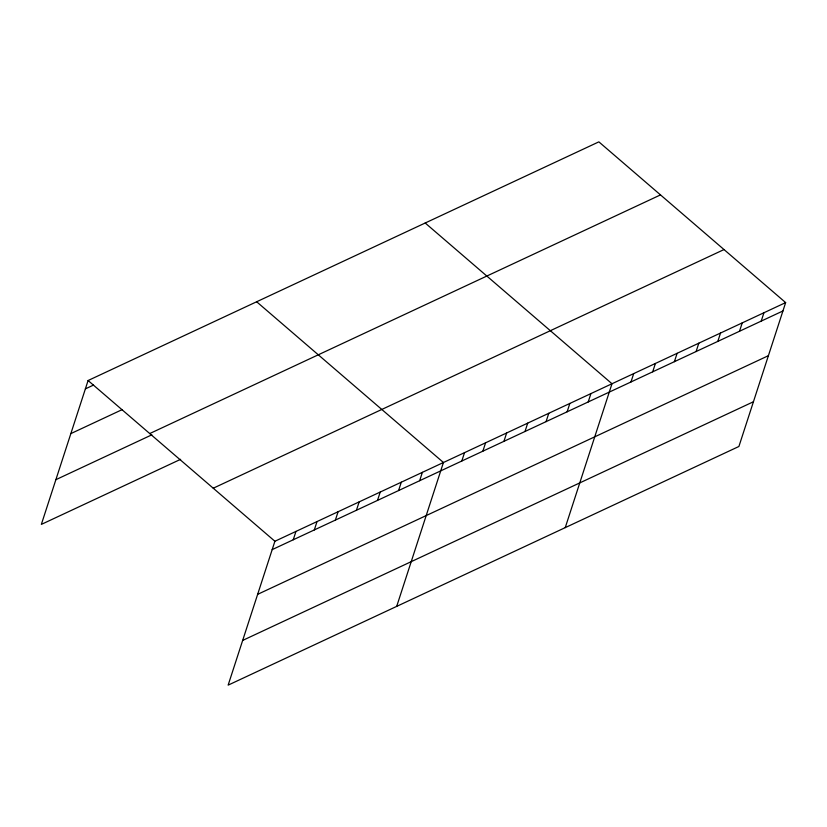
<?xml version="1.0" encoding="UTF-8"?>
<svg xmlns="http://www.w3.org/2000/svg" width="827" height="827" viewBox="0 0 827 827"><rect width="100%" height="100%" fill="white"/><g stroke="black" fill="none" stroke-linecap="round" stroke-linejoin="round"><path stroke-width="1.24" d="M785.65 302.599L274.895 541.261L228.138 685.138L738.904 446.477L785.65 302.599L598.862 141.862L88.096 380.523L41.35 524.401L180.637 459.316M293.244 539.773L295.963 531.41M314.312 529.931L317.03 521.568M335.38 520.09L338.098 511.727M356.447 510.238L359.166 501.875M377.515 500.397L380.234 492.034M398.583 490.556L401.302 482.193M419.661 480.704L422.37 472.341M396.691 606.377L443.437 462.5L256.649 301.762M461.797 461.021L464.516 452.658M482.865 451.17L485.583 442.807M503.932 441.329L506.651 432.966M525 431.487L527.719 423.124M546.068 421.636L548.787 413.283M567.136 411.794L569.855 403.431M588.204 401.953L590.923 393.59M565.244 527.626L611.99 383.749L425.202 223.011M630.98 381.96L633.699 373.597M652.689 371.819L655.408 363.456M674.398 361.678L677.117 353.315M696.107 351.537L698.825 343.174M717.815 341.396L720.524 333.033M739.514 331.245L742.232 322.892M761.222 321.103L763.941 312.74M85.377 388.886L93.575 385.051M70.853 433.606L122.355 409.541M149.739 433.565L660.494 194.903M55.885 479.681L151.858 434.826M213.252 488.209L724.007 249.558M272.176 549.624L782.931 310.962M257.642 594.344L768.407 355.682M242.673 640.418L753.428 401.757M88.096 380.523L274.895 541.261"/></g></svg>
